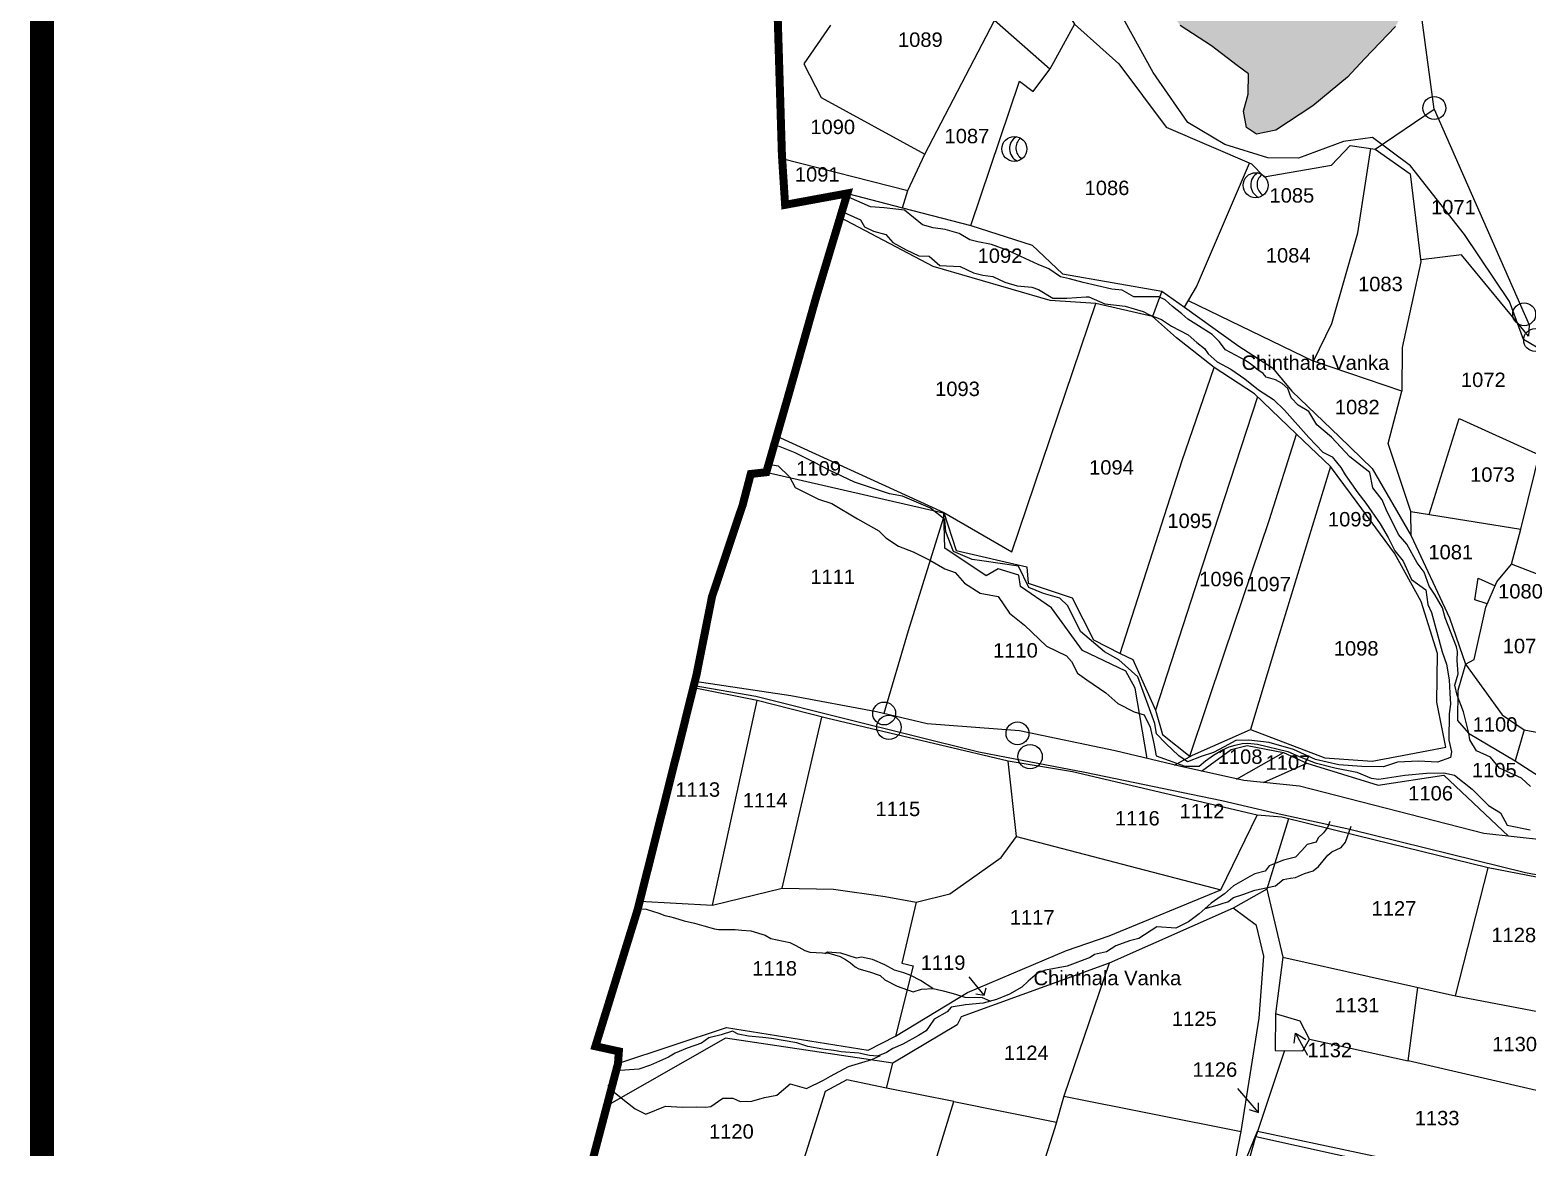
# Model space of a CAD drawing. Header units: inches. Extents: x 192867 to 224088, y 1602358 to 1617481.
# Drawn here: x 195025 to 196895, y 1608818 to 1610213 of the extents above; entities that cross this region are included whole.
import ezdxf

# ---------------------------------------------------------------- set-up
doc = ezdxf.new("R2010")
doc.units = ezdxf.units.IN
doc.header["$LTSCALE"] = 15
doc.header["$MEASUREMENT"] = 0
doc.linetypes.add('HIDDEN2', pattern=[0.1875, 0.125, -0.0625])
for name, color, linetype in [('BOUNDRY STONES', 240, 'Continuous'), ('PLOTS', 7, 'Continuous'), ('PLOTS NO', 7, 'Continuous'), ('ROADS', 1, 'Continuous'), ('STREAMS', 4, 'Continuous'), ('text2', 7, 'Continuous'), ('VILLAGE BOUNDRY', 5, 'Continuous'), ('wells', 7, 'Continuous')]:
    doc.layers.add(name, color=color, linetype=linetype)
doc.styles.get("Standard").update_dxf_attribs({"font": 'arial.ttf'})

msp = doc.modelspace()

# ---------------------------------------------------------------- hatches: boundary and pattern name
at = {"layer": 'wells'}
h = msp.add_hatch(dxfattribs=at)
h.set_pattern_fill('DASH', color=4, scale=10.562849, angle=-6.7368)
h.set_pattern_definition([(353.2632423, (165077.4911, 1611703.874), (1.466128014, 1.156351674), [1.32035612, -1.32035612])])
h.paths.add_polyline_path([(196426.6, 1610349.7), (196438.1, 1610343.8), (196449.7, 1610336), (196466.8, 1610334.9), (196472.9, 1610334.5), (196476.6, 1610344.5), (196479.9, 1610354), (196484.7, 1610358), (196509.3, 1610351.2), (196524.9, 1610347), (196553.3, 1610343.6), (196572, 1610341.4), (196579.8, 1610358.2), (196581.9, 1610372.4), (196572.3, 1610393.8), (196574.2, 1610403.4), (196585, 1610409.8), (196597.6, 1610410.9), (196621.7, 1610409.3), (196639.6, 1610408), (196655.6, 1610413.7), (196664.8, 1610414), (196684.9, 1610405.9), (196709.7, 1610400.1), (196729.5, 1610394.9), (196745.5, 1610390.6), (196749.4, 1610384.4), (196756, 1610361.9), (196757.3, 1610337.1), (196758.1, 1610323.5), (196759.3, 1610302.4), (196758.6, 1610284.3), (196756.5, 1610266.8), (196751.3, 1610253.5), (196744, 1610240.5), (196740.4, 1610234.1), (196731, 1610217.3), (196692.5, 1610176.6), (196671, 1610153.8), (196627.9, 1610117.9), (196581.8, 1610087.7), (196557.5, 1610082.7), (196544.8, 1610091.1), (196541.4, 1610111.2), (196547.1, 1610132.8), (196547.4, 1610157.9), (196533.2, 1610168.4), (196501.1, 1610193.1), (196462, 1610218.2), (196445.1, 1610244.2), (196419.7, 1610270.9), (196404.6, 1610297.6), (196406.3, 1610322.8), (196415.1, 1610335.9)])

# ---------------------------------------------------------------- linework, layer by layer
at = {"layer": 'BOUNDRY STONES', "color": 1}
for centre, radius in [((196779.6, 1610115.3), 14.3), ((196891.9, 1609857.8), 14.3), ((196905.6, 1609825.6), 14.3), ((196092.3, 1609359.2), 14.3), ((196098.2, 1609341.9), 15.2), ((196258.8, 1609334.3), 14.3), ((196274.6, 1609305.3), 15.2)]:
    msp.add_circle(centre, radius, dxfattribs=at)
at = {"layer": 'PLOTS'}
for points in [[(196330, 1610219.9), (196385.3, 1610170.4), (196444.8, 1610091.4), (196551.1, 1610045.6), (196566.9, 1610029.2), (196651.3, 1610043.9), (196674.6, 1610068.5), (196705.7, 1610063.8), (196779.3, 1610114), (196763, 1610234.3), (196774.8, 1610384.6)], [(196124.5, 1610359.3), (196151.4, 1610327.5), (196223.2, 1610321.2), (196277.1, 1610305.2), (196330, 1610219.9), (196299.2, 1610164), (196230, 1610224.6)], [(196025.2, 1610218.8), (195992.1, 1610170.7), (196013.5, 1610128.3), (196143.1, 1610057.7), (196230, 1610224.6), (196255.5, 1610273.7), (196087.7, 1610343)], [(196115, 1609990.8), (196200.6, 1609968.6), (196261.2, 1610148.7), (196278.3, 1610135.8), (196299.2, 1610164)], [(196779.3, 1610114), (196898.2, 1609844.5), (196897.1, 1609830.2), (196813.5, 1609932), (196762.6, 1609925.8)], [(195964.8, 1610052.2), (196121.9, 1610012.4), (196143.1, 1610057.7)], [(196472.2, 1609874.9), (196628.7, 1609799), (196651.7, 1609846.4), (196684, 1609959.5), (196700.1, 1610064.6)], [(196705.7, 1610063.8), (196749.5, 1610033.2), (196762.9, 1609923.2), (196739.3, 1609816.3), (196738.9, 1609761.9), (196628.7, 1609799)], [(196439, 1609886.8), (196467.3, 1609866.5), (196482.3, 1609892), (196548.9, 1610046.5)], [(196046.3, 1610008.7), (196115, 1609990.8), (196121.9, 1610012.4)], [(196200.6, 1609968.6), (196277, 1609944.2), (196314.9, 1609908.1), (196439, 1609886.8), (196427.5, 1609854.8), (196356.7, 1609871.3), (196299.6, 1609874.8), (196153.4, 1609917.2), (196037.2, 1609978.4)], [(195958, 1609705.6), (196166.8, 1609610), (196251.9, 1609561), (196356.7, 1609871.3)], [(196467.3, 1609866.5), (196535.2, 1609817.9), (196577.6, 1609790.8), (196601.4, 1609761.8), (196661, 1609704.5), (196702, 1609665), (196750.8, 1609581.2), (196798.7, 1609478.8), (196818.4, 1609420.9), (196809, 1609387.7), (196808.4, 1609350.5), (196822.2, 1609334.5), (196880.6, 1609300.1), (196974.4, 1609239.5), (197008.6, 1609221.8), (197058.4, 1609259.2), (197091.2, 1609241.1)], [(196454.9, 1609294.8), (196477.6, 1609307.3), (196549.9, 1609339), (196642.9, 1609304), (196701.9, 1609299.5), (196778.9, 1609314.4), (196793.8, 1609317.3), (196782.9, 1609373.5), (196783.5, 1609434.2), (196763.3, 1609499.2), (196730, 1609559.3), (196683.1, 1609622.7), (196649.8, 1609667.8), (196607.6, 1609708), (196554.8, 1609758.5), (196504.7, 1609791.3), (196457.7, 1609828.4), (196427.5, 1609854.8)], [(196387, 1609434.2), (196464.4, 1609675), (196504.7, 1609791.3)], [(196750.2, 1609611.3), (196887.6, 1609589.3), (196940.2, 1609801.7)], [(196558.8, 1609754.7), (196490, 1609544.5), (196431.1, 1609363.5)], [(196750.8, 1609581.2), (196750.2, 1609611.3), (196722, 1609696.2), (196738.9, 1609761.9)], [(196773.2, 1609607.6), (196810.6, 1609727.7), (196910.6, 1609682.4), (197005.8, 1609613.3), (197089.8, 1609583.6), (197181.6, 1609507.6)], [(196474.1, 1609305.8), (196517.2, 1609433.8), (196573.6, 1609601.5), (196607.6, 1609708)], [(195945, 1609660.5), (196168.2, 1609609.2), (196122.1, 1609462.2), (196092, 1609359)], [(196649.8, 1609667.8), (196581, 1609442.9), (196549.9, 1609339)], [(197119.4, 1609664.5), (197051.2, 1609473.7), (196987, 1609502.8), (196876, 1609545.6), (196887.6, 1609589.3)], [(196421, 1609302.8), (196405.9, 1609390.7), (196394, 1609412), (196340.2, 1609437.8), (196301.4, 1609491.3), (196262.6, 1609517.7), (196260.4, 1609531.9), (196234.6, 1609540), (196219.8, 1609531.2), (196167.9, 1609565.6), (196166.8, 1609610), (196182.2, 1609562.7), (196270.7, 1609542.5), (196272.2, 1609521.9), (196327.1, 1609503.6), (196353.6, 1609451.1), (196387, 1609434.2), (196403.1, 1609426.8), (196431.1, 1609363.5), (196440.1, 1609333), (196474.4, 1609305.6)], [(197218.7, 1609585.3), (197218.7, 1609585.3), (197181.6, 1609507.6), (197136.8, 1609392.4), (197102.6, 1609286.1), (197091.2, 1609241.1), (197116.5, 1609177.6), (197102.4, 1609152.6), (197017.4, 1609179.3), (196917.1, 1609201.1), (196841.4, 1609209.1), (196611, 1609268.6), (196541.6, 1609275.3), (196461.1, 1609293.3), (196380.8, 1609312.4), (196261.2, 1609337.6), (196145.8, 1609346.2), (196082.5, 1609361.3), (195975.6, 1609381.4), (195855.7, 1609399.1)], [(196818.4, 1609420.9), (196829.6, 1609426.7), (196843.9, 1609492.1), (196857.9, 1609523.6), (196876, 1609545.6)], [(196845.7, 1609496.2), (196830.4, 1609501.1), (196834.3, 1609528.1), (196855.7, 1609518.6)], [(196818.4, 1609420.9), (196864.2, 1609357.3), (196891.7, 1609338.7), (196880.6, 1609300.1)], [(197295.4, 1609041.3), (197262.2, 1609054.2), (197188.8, 1609082.9), (197104.2, 1609111.8), (197073.6, 1609122.2), (196956.7, 1609145.1), (196847, 1609166.6), (196681.8, 1609207), (196589.3, 1609229.6), (196558.1, 1609232.2), (196327.6, 1609286.2), (196247.2, 1609299.8), (196162.7, 1609319.7), (196020.3, 1609353.2), (195933.8, 1609375.2), (195854.1, 1609391.3)], [(195786.8, 1609124.7), (195877.7, 1609119.8), (195933.8, 1609375.2)], [(195877.7, 1609119.8), (195964.9, 1609141.1), (196014.4, 1609354.7)], [(196891.7, 1609338.7), (196916.4, 1609334.2), (196914.4, 1609311.2), (196979.9, 1609288.8), (196974.4, 1609239.5)], [(196488.7, 1609287.1), (196525.8, 1609314.3), (196545.8, 1609319.3), (196591, 1609310.5)], [(196532.5, 1609277.3), (196591, 1609310.5), (196620.3, 1609297.1)], [(195964.9, 1609141.1), (196028.9, 1609139.6), (196093.6, 1609130.6), (196132.3, 1609123.5), (196174.3, 1609134.1), (196238.5, 1609179.4), (196257.6, 1609205.5), (196247.2, 1609299.8)], [(196566.2, 1609272.9), (196620.3, 1609297.1), (196709.6, 1609269.7), (196791.3, 1609282.2), (196872.1, 1609205.9)], [(196257.6, 1609205.5), (196512.8, 1609139), (196558.1, 1609232.2)], [(196597.4, 1609227.6), (196570.4, 1609139.8), (196528.5, 1609116.1), (196373.5, 1609047.2), (196188.3, 1608980.3), (196183.5, 1608970.5), (196103.2, 1608922.6), (195894.2, 1608953.7), (195745.9, 1608869.4)], [(196570.4, 1609139.8), (196590.5, 1609054.8), (196806, 1609006.4), (196847, 1609166.6)], [(195759.7, 1608922), (195895.2, 1608967.2), (196072.4, 1608938.8), (196106.5, 1608956.2), (196196.2, 1609010.7), (196320.1, 1609063.1), (196373.2, 1609081.7), (196512.8, 1609139)], [(196806, 1609006.4), (196917.9, 1608985.2), (196956.7, 1609145.1)], [(196132.3, 1609123.5), (196114.3, 1609047.4), (196128.3, 1609044.1), (196106.5, 1608956.2)], [(196451, 1608593.2), (196500.1, 1608706.8), (196523.2, 1608760.3), (196538.4, 1608837.3), (196560.8, 1608978.5), (196566.7, 1609056.2), (196557.5, 1609094.5), (196528.5, 1609116.1)], [(196373.5, 1609047.2), (196316.8, 1608881.1), (196538.4, 1608837.3)], [(196590.5, 1609054.8), (196581.4, 1608984.2), (196580.9, 1608938.3), (196615.4, 1608937.9), (196623.5, 1608952.5), (196611.9, 1608975.1), (196581.4, 1608984.2)], [(197000.8, 1608866.9), (196747, 1608925.5), (196759, 1609017)], [(196623.5, 1608952.5), (196747, 1608925.5)], [(196592.4, 1608938.1), (196556.5, 1608830.8), (196814.4, 1608773.8), (196986.9, 1608733.5), (196988, 1608768.4)], [(196179.2, 1608874.5), (196095.2, 1608891.4), (196103.2, 1608922.6)], [(196095.2, 1608891.4), (196045.8, 1608901.7), (196018.5, 1608887.3), (195960.5, 1608703.5)], [(196119.9, 1608680.8), (196179.2, 1608874.5), (196307.4, 1608848.8)], [(196316.8, 1608881.1), (196305.4, 1608841.8), (196244.3, 1608649.8)], [(196785.5, 1608629.4), (196559.4, 1608675.4), (196515.4, 1608684.3), (196556.5, 1608830.8)]]:
    msp.add_lwpolyline(points, dxfattribs=at)
at = {"layer": 'PLOTS NO'}
for points in [[(196217.4, 1609007.5), (196198.6, 1609030.2)], [(196206.8, 1609009.1), (196217.4, 1609007.5), (196219.5, 1609016.5)], [(196604.5, 1608947.5), (196606.3, 1608959.9), (196619.3, 1608951.9)], [(196606.3, 1608959.9), (196621.3, 1608932.6)], [(196560.1, 1608861), (196534.1, 1608890.7)], [(196548.2, 1608864.6), (196560.1, 1608861), (196559.8, 1608873.1)]]:
    msp.add_lwpolyline(points, dxfattribs=at)
at = {"layer": 'ROADS', "color": 1}
msp.add_lwpolyline([(197216, 1609579.8), (197175.5, 1609619.7), (197081.1, 1609685.5), (196965.8, 1609782.1), (196891.2, 1609826.1), (196873.7, 1609873.6), (196817.5, 1609957.5), (196749.7, 1610043.1), (196702.2, 1610078.5), (196666, 1610073.6), (196609.8, 1610052.5), (196571.5, 1610053.3), (196517.8, 1610069.8), (196471.5, 1610097.1), (196428.4, 1610159.5), (196391.4, 1610226.8), (196361.5, 1610260.4), (196285.7, 1610317), (196234.9, 1610333.2), (196173.1, 1610369.7), (196117.6, 1610394.8), (195945.9, 1610441.1), (195905.7, 1610448)], dxfattribs=at)
at = {"layer": 'ROADS'}
for points in [[(197491.2, 1608983), (197371.8, 1609020.1), (197241.2, 1609067.6), (197147.7, 1609103.7), (197079.5, 1609124.8), (196978.4, 1609144.2), (196893.4, 1609160.3), (196674.2, 1609214.4), (196578.2, 1609235), (196514.3, 1609250), (196343.1, 1609285.6), (196245.1, 1609304.1), (196210.5, 1609310.7), (196044.7, 1609351.9), (195931.8, 1609380.4), (195854.8, 1609393.9)], [(195854.9, 1608722.4), (195882.2, 1608733.5), (195960.4, 1608731.8), (196132.4, 1608721.8), (196286.7, 1608783.2), (196375.4, 1608779.3), (196523.2, 1608760.3), (196530.5, 1608767.9), (196558.7, 1608837.4), (196809.5, 1608784.2), (196995.3, 1608742.3), (197057.1, 1608760.6), (197118.3, 1608749.1), (197131.6, 1608787.5), (197153.8, 1608792.8), (197271.1, 1608761.6), (197287.3, 1608806.4)]]:
    msp.add_lwpolyline(points, dxfattribs=at)
at = {"layer": 'STREAMS', "color": 4}
for points in [[(196731, 1610217.3), (196692.5, 1610176.6), (196671, 1610153.8), (196627.9, 1610117.9), (196581.8, 1610087.7), (196557.5, 1610082.7), (196544.8, 1610091.1), (196541.4, 1610111.2), (196547.1, 1610132.8), (196547.4, 1610157.9), (196533.2, 1610168.4), (196501.1, 1610193.1), (196462, 1610218.2)], [(196899.8, 1609268.1), (196888.5, 1609278.3), (196861.2, 1609290.8), (196849.7, 1609304.6), (196832.5, 1609312.7), (196824.1, 1609326.4), (196822.9, 1609334.4), (196816.1, 1609361.4), (196808.2, 1609382.2), (196805.4, 1609394.6), (196809.6, 1609408.7), (196808, 1609425.5), (196808.6, 1609436.8), (196807.5, 1609442.3), (196793.3, 1609478.6), (196789.8, 1609491.1), (196780.6, 1609506.8), (196773, 1609518), (196766.9, 1609535.7), (196758, 1609547.4), (196745.4, 1609570.5), (196734.7, 1609582.8), (196719.6, 1609614), (196714.6, 1609626), (196702.8, 1609640.9), (196699.1, 1609660.2), (196673.9, 1609679.8), (196651.2, 1609704.1), (196632.8, 1609719.8), (196623, 1609736.2), (196609.7, 1609744.2), (196600.8, 1609753.4), (196596.5, 1609764.9), (196589.4, 1609771.4), (196581.1, 1609776), (196569.7, 1609779.1), (196565.6, 1609783.8), (196557.7, 1609789), (196550.3, 1609795.6), (196543.7, 1609799.9), (196518.8, 1609813.3), (196510.8, 1609823.8), (196502.2, 1609832.6), (196485, 1609843.5), (196471.7, 1609851.5), (196464.3, 1609858.1), (196452.3, 1609867.6), (196443.3, 1609875.8), (196435.6, 1609879.6), (196423.1, 1609879.6), (196404.3, 1609879.7), (196389.6, 1609887.8), (196376.6, 1609889), (196340.7, 1609897.3), (196323.8, 1609901.8), (196312.4, 1609904.5), (196297.9, 1609914.4), (196284.7, 1609919.9), (196246.6, 1609937.5), (196226.5, 1609944.9), (196209.4, 1609948.3), (196199.4, 1609950.9), (196186.1, 1609958.5), (196168.6, 1609963.8), (196153.5, 1609965.6), (196140.1, 1609969.3), (196117.5, 1609987.8), (196092.2, 1609990.5), (196075, 1609991.8), (196047.9, 1610003.9)], [(196037.8, 1609986.8), (196062.8, 1609975.7), (196067.8, 1609966.9), (196078.9, 1609961.7), (196094.4, 1609957.4), (196102.9, 1609947.5), (196119.9, 1609938.1), (196135.4, 1609930.9), (196148.5, 1609930.4), (196162, 1609918.5), (196187.1, 1609917.3), (196203.7, 1609909.7), (196215.4, 1609906.5), (196228, 1609905), (196243.2, 1609897.9), (196258.6, 1609893.3), (196276.6, 1609891.5), (196285.1, 1609888.7), (196303, 1609877.7), (196320.4, 1609877.7), (196344.8, 1609879.4), (196348, 1609879.4), (196367.9, 1609870.7), (196393.2, 1609867.7), (196415.9, 1609861.1), (196423.6, 1609857), (196438.6, 1609851.3), (196451.4, 1609842.7), (196471.9, 1609832.1), (196482.8, 1609822.3), (196492.3, 1609815.1), (196497.2, 1609808.5), (196508.2, 1609798.5), (196525.3, 1609789.3), (196542.7, 1609777.3), (196559.9, 1609763.2), (196578.8, 1609751.4), (196592.5, 1609738.1), (196623, 1609703.7), (196640.4, 1609685.7), (196652.2, 1609679.7), (196662.7, 1609666.4), (196668.4, 1609657.2), (196684.2, 1609634.7), (196694.1, 1609621.8), (196712, 1609595.9), (196721.8, 1609578.9), (196730.2, 1609562.3), (196740.8, 1609549.6), (196751.2, 1609526.7), (196768.9, 1609513.6), (196771.4, 1609495.2), (196776.2, 1609485.4), (196789.6, 1609436), (196795, 1609420.8), (196798, 1609401.3), (196798.9, 1609384.5), (196799.7, 1609370.9), (196798.3, 1609358.6), (196797.6, 1609325.7), (196800.9, 1609311.2), (196799.7, 1609304.2), (196783.4, 1609298.3), (196759.7, 1609299.7), (196733.5, 1609298.2), (196716.2, 1609292.7), (196689.2, 1609293.1), (196660.3, 1609295.1), (196631, 1609301.6), (196603.7, 1609314.1), (196573.4, 1609323), (196547.8, 1609325.7), (196531.7, 1609325.4), (196516.9, 1609317.6), (196503.7, 1609310.6), (196488.4, 1609305.3), (196471.3, 1609298.8), (196460.4, 1609306.2), (196444.1, 1609321.6), (196432.7, 1609333.6), (196430.4, 1609346.7), (196409, 1609405), (196385.5, 1609426.3), (196367.5, 1609436.2), (196337.4, 1609461.7), (196321.6, 1609493.7), (196311.7, 1609503.4), (196291.4, 1609509), (196273.1, 1609516.5), (196260.2, 1609543.2), (196214.4, 1609549.7), (196202.4, 1609551.6), (196178.7, 1609561.5), (196169.5, 1609586.1), (196168, 1609601.3), (196150.1, 1609615.5), (196115.3, 1609630.6), (196098.9, 1609633.6), (196072.9, 1609642.4), (196055.1, 1609648.1), (196023.4, 1609663.2), (196005.4, 1609672.8), (195981.1, 1609684.5), (195960.4, 1609693)], [(195948, 1609670.4), (195959.9, 1609668.6), (195973.9, 1609654.9), (195980.9, 1609641.6), (196010.4, 1609626.8), (196026.8, 1609621.3), (196059.1, 1609602.2), (196085.6, 1609587.4), (196094.5, 1609578.6), (196110, 1609568.2), (196128.4, 1609561.1), (196149.2, 1609550.8), (196168.2, 1609539.7), (196180.8, 1609535.3), (196192.7, 1609521.8), (196212.3, 1609509.6), (196234.9, 1609505.1), (196248.8, 1609484.3), (196267.6, 1609469.3), (196295, 1609443.4), (196320.2, 1609431.2), (196326.5, 1609424.1), (196333.7, 1609409.4), (196345.5, 1609401.2), (196369.2, 1609384.9), (196384.4, 1609371.8), (196404.5, 1609361.2), (196417.1, 1609357.3), (196424.7, 1609342), (196429, 1609321.5), (196431.9, 1609306.3), (196468, 1609293.5), (196486, 1609293.3), (196493.9, 1609300), (196503.9, 1609307.1), (196514.3, 1609313.2), (196523.1, 1609317.4), (196530.7, 1609319.6), (196539.5, 1609321.7), (196546.2, 1609322), (196558.9, 1609321), (196596.6, 1609311.6), (196610.7, 1609305.5), (196630.8, 1609297.5), (196655.4, 1609291.5), (196682.7, 1609286), (196700.6, 1609278.3), (196710.5, 1609277.1), (196742.6, 1609282.3), (196769.8, 1609284.7), (196791.3, 1609285.2), (196804.9, 1609282.3), (196827, 1609264.7), (196847.4, 1609244.4), (196862.2, 1609235.1), (196870.6, 1609219.7), (196899.5, 1609214)]]:
    msp.add_lwpolyline(points, dxfattribs=at)
at = {"layer": 'STREAMS'}
for points in [[(196649, 1609224.2), (196646.3, 1609216.9), (196641, 1609210.2), (196634.7, 1609203.9), (196631.9, 1609198.6), (196620.8, 1609195.5), (196614.2, 1609188.2), (196606.1, 1609179.8), (196591.3, 1609176.1), (196581.7, 1609172.3), (196573.1, 1609169.1), (196568.4, 1609162.1), (196555.3, 1609159.1), (196549.2, 1609155.4), (196528.9, 1609144.1), (196517.4, 1609133.8), (196513.3, 1609131.2), (196500.9, 1609122.5), (196485.8, 1609108.8), (196472.7, 1609098.8), (196456.7, 1609091.2), (196433.1, 1609092.7), (196410.3, 1609078.3), (196398.8, 1609075.1), (196381.8, 1609068.9), (196370.1, 1609061.6), (196355.1, 1609058.2), (196349.5, 1609054.3), (196320.8, 1609043.5), (196294, 1609038.6), (196283.8, 1609034.7), (196272.1, 1609024.8), (196264.4, 1609017.6), (196248.8, 1609008.6), (196232.5, 1609001.9), (196215.8, 1608997.4), (196194, 1608995.3), (196175.9, 1608992.3), (196170.8, 1608986.7), (196154.8, 1608977.3), (196148.4, 1608968.3), (196144.7, 1608962.9), (196135.2, 1608957), (196115.4, 1608946.4), (196102.9, 1608940.9), (196095.2, 1608935.6), (196083.9, 1608931.3), (196073.9, 1608932.2), (196060.7, 1608935.1), (196038.4, 1608936.5), (196029.2, 1608938.2), (196015.7, 1608940.1), (195996.8, 1608943.2), (195983.2, 1608948), (195951.4, 1608953.3), (195940.5, 1608954.7), (195922.7, 1608956.3), (195909.7, 1608958.6), (195902.7, 1608962.6), (195888.8, 1608957.8), (195873.4, 1608954), (195864.1, 1608947.5), (195846.1, 1608941.3), (195831, 1608935), (195822.9, 1608929.8), (195800.5, 1608920.1), (195785.8, 1608914.8), (195756.5, 1608912.7)], [(196493.4, 1609115.7), (196508.5, 1609120), (196515.7, 1609122.2), (196521.8, 1609124.1), (196528.7, 1609129.2), (196540.2, 1609133), (196555.4, 1609138.7), (196581.3, 1609144.1), (196590.6, 1609151.8), (196600.1, 1609153.4), (196606.1, 1609154.4), (196617.5, 1609159.2), (196628.2, 1609162.6), (196634.8, 1609168), (196646.5, 1609182.1), (196651.7, 1609186.4), (196663.2, 1609191.9), (196668.7, 1609198.6), (196675.8, 1609218.6)], [(195784.6, 1609115.6), (195795.1, 1609114.6), (195810.9, 1609109.8), (195818.1, 1609107.1), (195824.2, 1609105.6), (195830.2, 1609104.1), (195842.3, 1609100.4), (195855.1, 1609097.4), (195867, 1609094.1), (195880.2, 1609090.4), (195885.3, 1609089.4), (195897.3, 1609089.3), (195906.2, 1609089.3), (195914.3, 1609088.5), (195925.6, 1609087.6), (195943.4, 1609082.2), (195950.6, 1609078.2), (195974.6, 1609073.1), (195982.1, 1609069.3), (195993.1, 1609063), (195999.2, 1609060.9), (196023, 1609059.7), (196037.1, 1609055.5), (196043.8, 1609051.9), (196050.1, 1609047.6), (196056.2, 1609042.8), (196060.6, 1609040.4), (196074, 1609036.6), (196087.4, 1609031.8), (196093.1, 1609026.6), (196108.7, 1609018.5), (196128.6, 1609011.4), (196139.1, 1609014.7), (196153.4, 1609015.8), (196164.2, 1609013.1), (196175.5, 1609010.5), (196182.7, 1609008.4), (196192.9, 1609004.8), (196214.8, 1609004.4), (196224.1, 1609000.3)], [(196153.1, 1609015.9), (196137.6, 1609025.9), (196125.6, 1609031.9), (196116.9, 1609035.1), (196105, 1609038.6), (196093.3, 1609045.4), (196077.5, 1609052), (196063.8, 1609054.8), (196057.6, 1609053.7), (196038.1, 1609059.8), (196021.3, 1609061), (196018.2, 1609059)], [(195747, 1608895.3), (195754.8, 1608886.2), (195767.8, 1608876), (195781.2, 1608865.6), (195794.3, 1608858.7), (195818.9, 1608868.7), (195840.5, 1608867.7), (195858.3, 1608867.8), (195869.6, 1608867.4), (195875.8, 1608868.5), (195890.7, 1608878.8), (195903.4, 1608878.8), (195912.3, 1608874.8), (195926.8, 1608875.1), (195942.9, 1608879.6), (195958.2, 1608882.6), (195975, 1608896.5), (195995.3, 1608890.9), (196016.6, 1608901.4), (196025.3, 1608906.4), (196047.8, 1608918.2), (196076.9, 1608927), (196087.7, 1608932.2)]]:
    msp.add_lwpolyline(points, dxfattribs=at)
at = {"layer": 'text2', "color": 5, "const_width": 30}
msp.add_lwpolyline([(195040, 1616646.3), (204931.9, 1616646.3), (204931.9, 1604075), (195040, 1604075)], close=True, dxfattribs=at)
at = {"layer": 'VILLAGE BOUNDRY', "color": 5, "linetype": 'HIDDEN2', "ltscale": 14, "const_width": 10}
msp.add_lwpolyline([(195957.1, 1610298), (195960.5, 1610188.3), (195964.5, 1610057.3), (195968.5, 1609994.4), (196046.3, 1610008.7), (196037.2, 1609978.4), (196007.2, 1609878.8), (195971, 1609750.7), (195945, 1609660.5), (195925.6, 1609658.3), (195915.5, 1609619.6), (195877.2, 1609505.2), (195857.7, 1609407), (195835.3, 1609317.2), (195784.2, 1609114.1), (195731.5, 1608943.6), (195760.8, 1608937.2), (195759.7, 1608922), (195716.2, 1608756.8)], dxfattribs=at)
at = {"layer": 'wells', "color": 0}
for centre in [(196254.9, 1610064.2), (196556.3, 1610018.9)]:
    msp.add_circle(centre, 15.6, dxfattribs=at)
for centre, radius, start, end in [((196265.9, 1610064.6), 17.1, 119.1683, 245.1945), ((196272.4, 1610065.3), 15.6, 127.5067, 239.5615), ((196567.3, 1610019.3), 17.1, 119.1683, 245.1945), ((196573.7, 1610019.9), 15.6, 127.5067, 239.5615)]:
    msp.add_arc(centre, radius, start, end, dxfattribs=at)

# ---------------------------------------------------------------- texts
at = {"layer": 'PLOTS NO'}
for s, p in [('1089', (196109.5, 1610191.7)), ('1090', (196000, 1610082.8)), ('1087', (196167.7, 1610071.3)), ('1091', (195980.7, 1610023.4)), ('1086', (196342.7, 1610006.6)), ('1085', (196573.7, 1609997.2)), ('1071', (196775.5, 1609982.5)), ('1092', (196209, 1609921.9)), ('1084', (196569.1, 1609922.4)), ('1083', (196684.3, 1609886.6)), ('Chinthala Vanka', (196538.8, 1609788.3)), ('1093', (196155.9, 1609755.6)), ('1072', (196812.9, 1609766.9)), ('1082', (196655.4, 1609732.9)), ('1109', (195982.4, 1609656.3)), ('1094', (196348.3, 1609657.5)), ('1073', (196824.3, 1609648.6)), ('1095', (196446.1, 1609590.8)), ('1099', (196646.7, 1609592.8)), ('1081', (196772.2, 1609551.7)), ('1111', (196000, 1609521)), ('1096', (196485.9, 1609518.1)), ('1097', (196544.6, 1609511.8)), ('1080', (196859.3, 1609502.8)), ('1079', (196865.1, 1609434.5)), ('1110', (196228.3, 1609429)), ('1098', (196654, 1609431.5)), ('1100', (196827.5, 1609336.5)), ('1108', (196509, 1609296.3)), ('1107', (196568.8, 1609288.9)), ('1105', (196826.6, 1609279.5)), ('1113', (195831.4, 1609255.2)), ('1106', (196747, 1609250.6)), ('1114', (195915.6, 1609241.8)), ('1115', (196081.4, 1609231)), ('1116', (196380.6, 1609219.3)), ('1112', (196461.4, 1609228.2)), ('1127', (196701.2, 1609106.8)), ('1117', (196249.2, 1609095.6)), ('1128', (196850.9, 1609073.6)), ('1118', (195927.5, 1609031.9)), ('1119', (196137.9, 1609039)), ('Chinthala Vanka', (196278.9, 1609019.8)), ('1131', (196655, 1608986)), ('1125', (196451.8, 1608968.9)), ('1132', (196621, 1608929.9)), ('1130', (196852, 1608937.3)), ('1124', (196241.9, 1608926.4)), ('1126', (196477.5, 1608905.5)), ('1133', (196755.1, 1608844.9)), ('1120', (195873.4, 1608828.2))]:
    msp.add_text(s, height=18, dxfattribs=at).set_placement(p)

doc.saveas('drawing.dxf')
